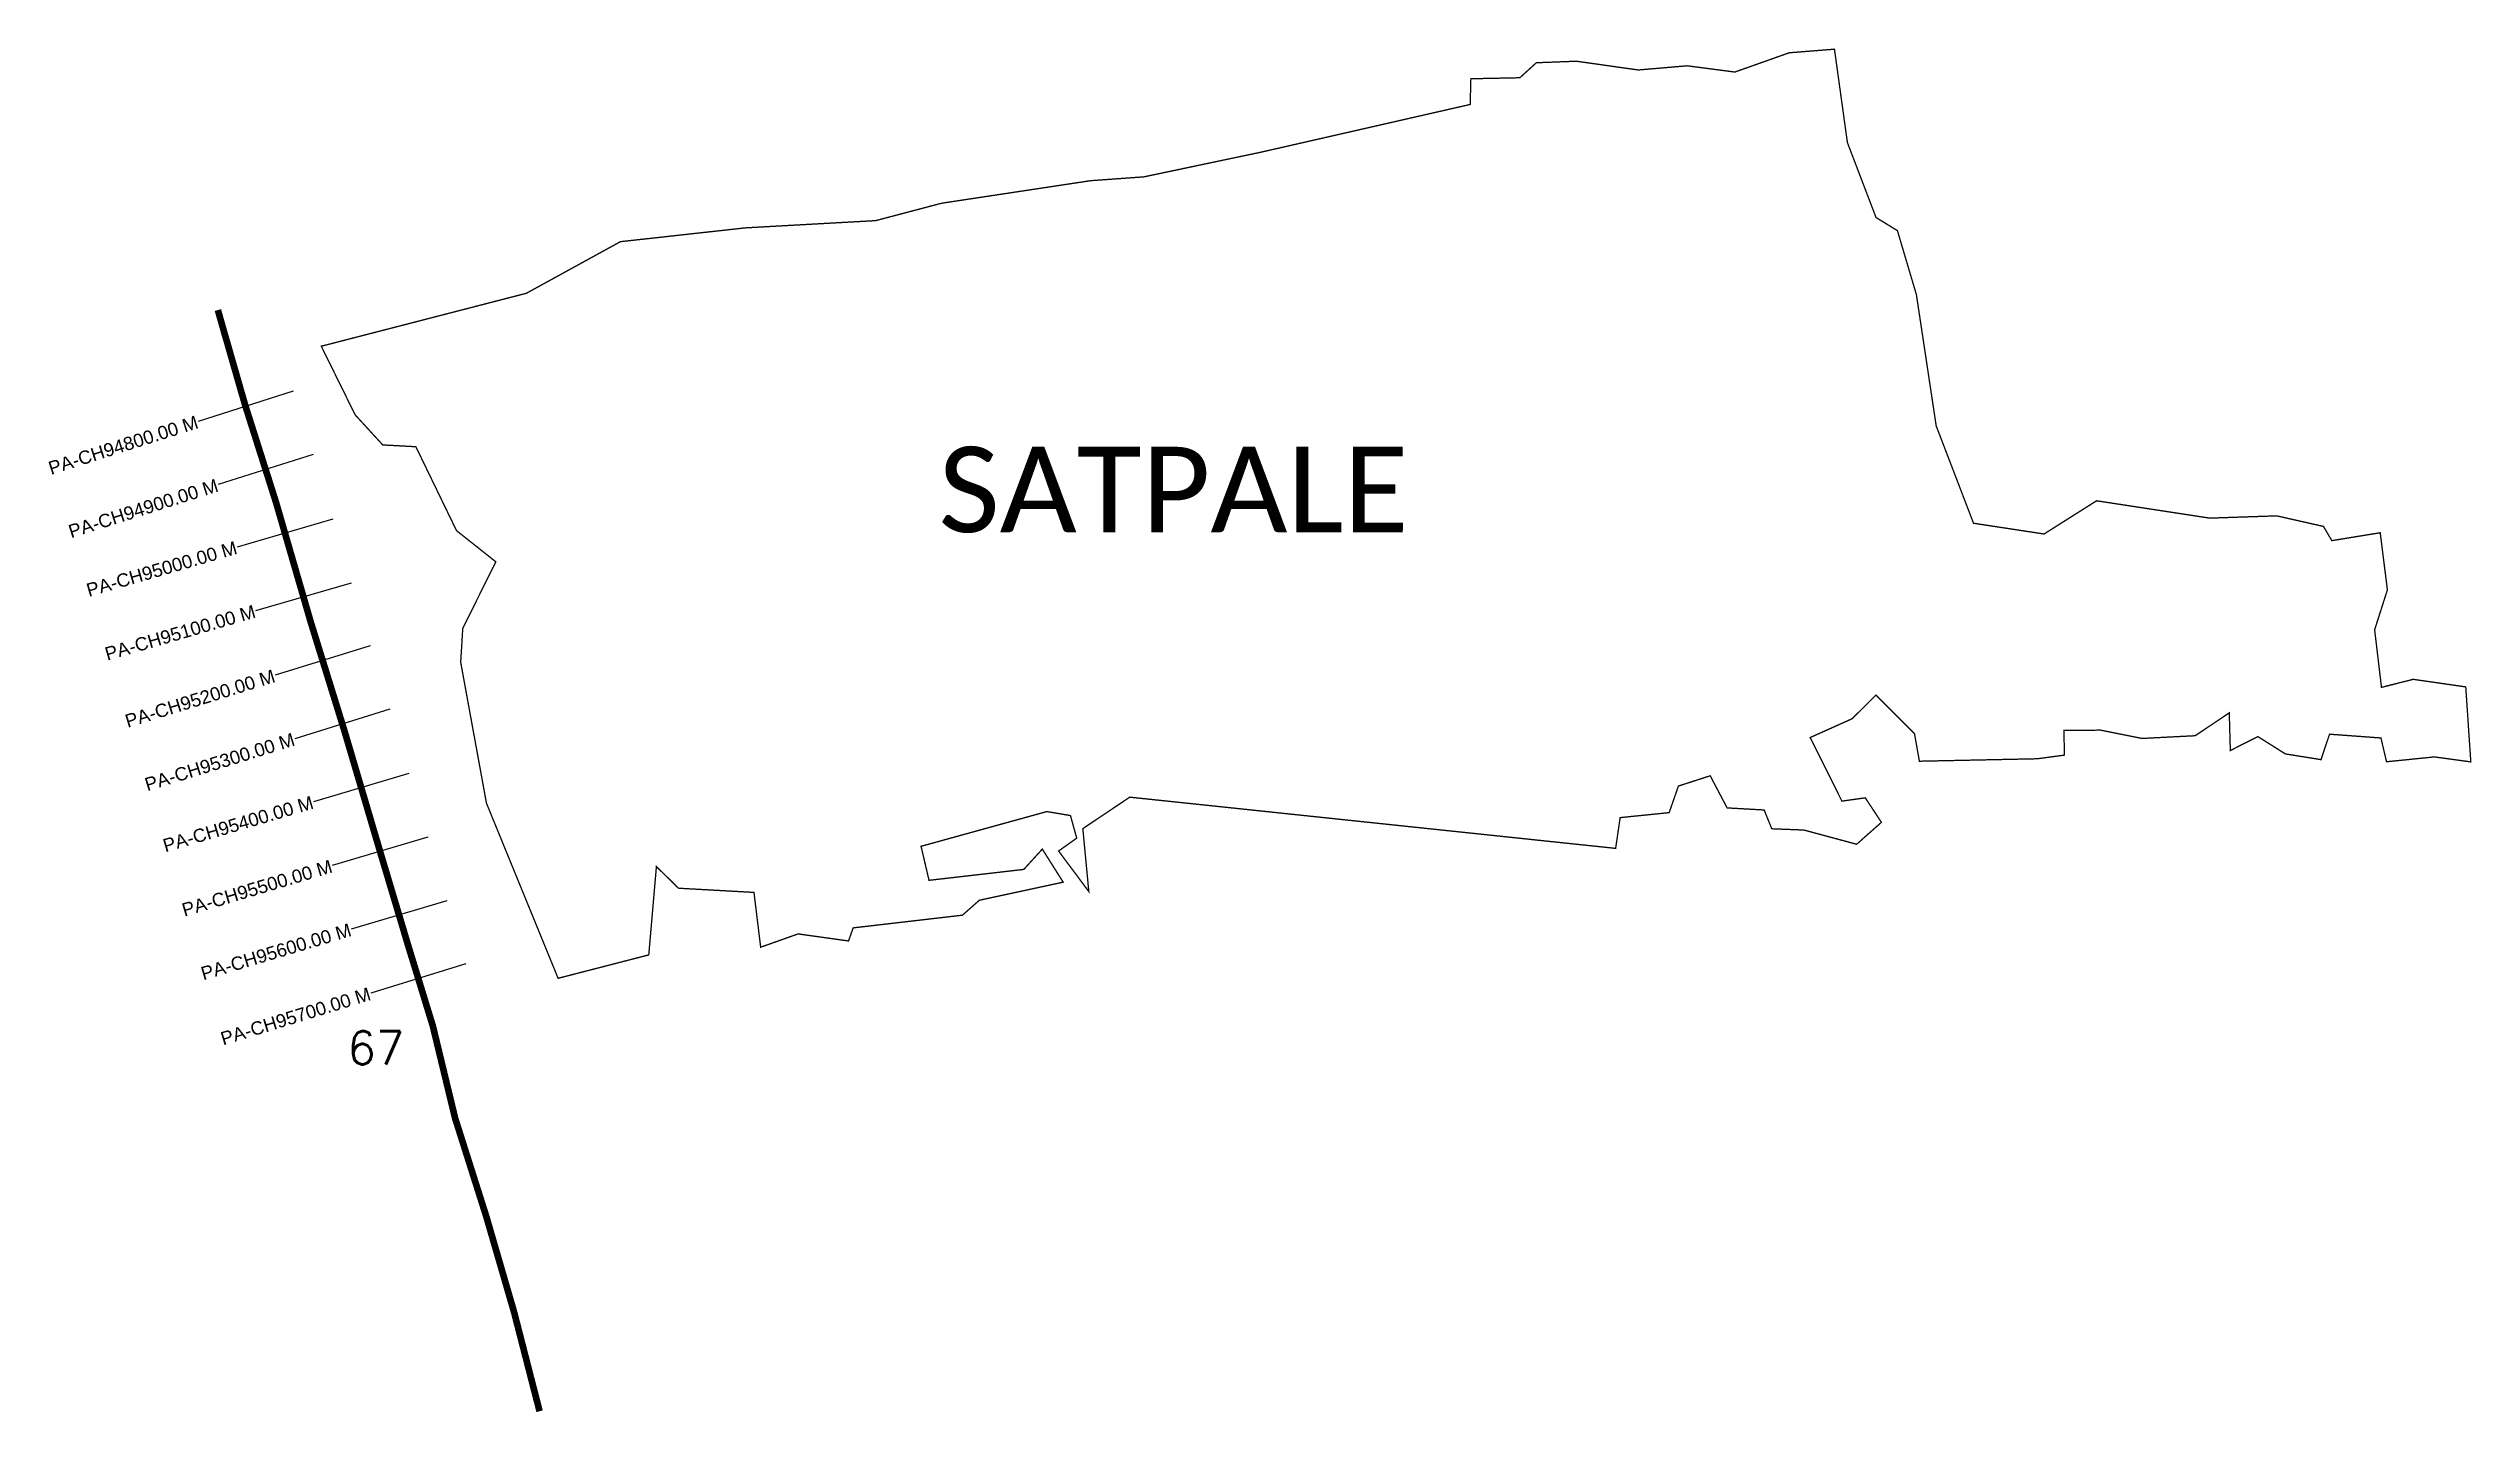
# Model space of a CAD drawing. Header units: metres. Extents: x 263866 to 267515, y 2149063 to 2151120.
import ezdxf
from ezdxf.enums import TextEntityAlignment as Align

# ---------------------------------------------------------------- set-up
doc = ezdxf.new("R2010")
doc.units = ezdxf.units.M
for name, color, linetype in [('ARTIFICIALLY PROTECTED', 4, 'Continuous'), ('CS', 134, 'Continuous'), ('CSMark', 6, 'Continuous'), ('VILLAGE NAME', 250, 'Continuous')]:
    doc.layers.add(name, color=color, linetype=linetype)
doc.styles.add('DynamicDimensions', font='arial.ttf')
doc.styles.get("Standard").update_dxf_attribs({"font": 'simplex.shx'})

msp = doc.modelspace()

# ---------------------------------------------------------------- linework, layer by layer
at = {"color": 6, "const_width": 2, "flags": 128}
msp.add_lwpolyline([(264277.1, 2150671.7), (264585.9, 2150751.4), (264727.5, 2150829.1), (264915.7, 2150849.9), (265111.9, 2150860.8), (265211.2, 2150887), (265435.4, 2150920.9), (265515.7, 2150926.7), (265691.9, 2150963.8), (266007.1, 2151035.7), (266008.1, 2151074.4), (266081.8, 2151075.9), (266106.7, 2151098.5), (266167, 2151100.8), (266260.2, 2151087.6), (266333.8, 2151093.9), (266405.6, 2151084.5), (266487.5, 2151113.5), (266555.6, 2151118.9), (266575.1, 2150978.3), (266618.2, 2150865.5), (266650.4, 2150845.7), (266679, 2150749.3), (266708.8, 2150551.7), (266765, 2150405.2), (266871.2, 2150389), (266950.3, 2150439), (267120.7, 2150412.9), (267221.6, 2150416.3), (267292, 2150400.4), (267304.5, 2150379), (267377.4, 2150390.9), (267388.2, 2150304.9), (267369, 2150244.8), (267379.3, 2150158.1), (267427.1, 2150170.2), (267506.2, 2150158.8), (267513.8, 2150045.9), (267459.1, 2150053.4), (267386.9, 2150046.1), (267378.5, 2150081.9), (267301.1, 2150087.6), (267288.2, 2150049.3), (267234.6, 2150057.9), (267193.2, 2150084), (267151.7, 2150063), (267150.1, 2150119.7), (267098.8, 2150085.3), (267018.8, 2150081.2), (266956.1, 2150093.7), (266901.1, 2150093.4), (266901.9, 2150056.1), (266861, 2150050.6), (266683.5, 2150046.9), (266676.1, 2150088.5), (266618, 2150146.4), (266582.3, 2150110.9), (266519.1, 2150082.6), (266566.8, 2149986.8), (266602, 2149991.8), (266626.3, 2149954.9), (266589, 2149921.9), (266509.6, 2149943.3), (266461.2, 2149945.2), (266449.7, 2149973.5), (266394, 2149976.6), (266368.5, 2150025), (266320.6, 2150009.5), (266306.7, 2149969.5), (266232.9, 2149962), (266226.1, 2149915.7), (265494.5, 2149992.8), (265423.8, 2149945.4), (265432.8, 2149850.7), (265387.3, 2149911.7), (265414.6, 2149931.1), (265405.2, 2149965.1), (265369.6, 2149971.1), (265180.2, 2149918.8), (265192.2, 2149867.6), (265334.9, 2149884), (265362.8, 2149914.6), (265394.2, 2149864.8), (265268, 2149837.6), (265242.5, 2149815.1), (265078, 2149796), (265071, 2149776.3), (264995, 2149786.9), (264938.7, 2149766.9), (264928.6, 2149849.4), (264815, 2149855.7), (264781.7, 2149888.3), (264770.2, 2149755.3), (264633.7, 2149720.1), (264525.8, 2149983.7), (264487, 2150195.9), (264490.1, 2150247), (264539.9, 2150347.1), (264480.7, 2150394.1), (264419.5, 2150520.4), (264369.6, 2150523.1), (264328, 2150568.5), (264277.1, 2150671.7)], dxfattribs=at)
at = {"layer": 'ARTIFICIALLY PROTECTED', "const_width": 10, "flags": 128}
msp.add_lwpolyline([(264121.4, 2150726.2), (264125.7, 2150710.8), (264162.5, 2150582.8), (264208.9, 2150436.7), (264261, 2150257.1), (264311.8, 2150093.1), (264365.2, 2149912.3), (264407.9, 2149769.4), (264445, 2149648.5), (264478.6, 2149509.5), (264525.5, 2149361.6), (264567.3, 2149217.8), (264605.8, 2149068.3)], dxfattribs=at)
at = {"layer": 'CS'}
for p, q in [((264234.5, 2150604), (264091.6, 2150558.6)), ((264264.8, 2150508.7), (264121.8, 2150463.3)), ((264294.4, 2150411.2), (264150.3, 2150369.4)), ((264322.2, 2150315.1), (264178.2, 2150273.4)), ((264350.8, 2150220.7), (264207.5, 2150176.3)), ((264380.4, 2150125.2), (264237.1, 2150080.8)), ((264409.1, 2150028.4), (264265.3, 2149985.9)), ((264437.4, 2149932.7), (264293.7, 2149889.8)), ((264466, 2149836.9), (264322.3, 2149794)), ((264494.8, 2149741.8), (264351.5, 2149697.7))]:
    msp.add_line(p, q, dxfattribs=at)

# ---------------------------------------------------------------- texts
at = {"insert": (264316.5, 2149640.3), "char_height": 50, "attachment_point": 1}
msp.add_mtext_dynamic_manual_height_columns('67', width=84.374, gutter_width=1, heights=[0], dxfattribs=at)
at = {"layer": 'CSMark', "style": 'DynamicDimensions'}
for s, rotation, p in [('PA-CH94800.00 M', 17.6029, (264090.6, 2150558.3)), ('PA-CH94900.00 M', 17.6029, (264120.8, 2150463)), ('PA-CH95000.00 M', 16.1645, (264149.4, 2150369.1)), ('PA-CH95100.00 M', 16.1645, (264177.2, 2150273.1)), ('PA-CH95200.00 M', 17.2213, (264206.5, 2150176)), ('PA-CH95300.00 M', 17.2213, (264236.1, 2150080.5)), ('PA-CH95400.00 M', 16.4548, (264264.3, 2149985.6)), ('PA-CH95500.00 M', 16.6312, (264292.7, 2149889.5)), ('PA-CH95600.00 M', 16.6312, (264321.3, 2149793.7)), ('PA-CH95700.00 M', 17.0899, (264350.5, 2149697.4))]:
    msp.add_text(s, height=20, rotation=rotation, dxfattribs=at).set_placement(p, align=Align.MIDDLE_RIGHT)
at = {"layer": 'VILLAGE NAME', "insert": (265206.5, 2150520.3), "char_height": 128.647, "attachment_point": 1}
msp.add_mtext_dynamic_manual_height_columns('{\\fCalibri|b0|i0|c0|p34;SATPALE}', width=737.615, gutter_width=643.2, heights=[0], dxfattribs=at)

doc.saveas('drawing.dxf')
